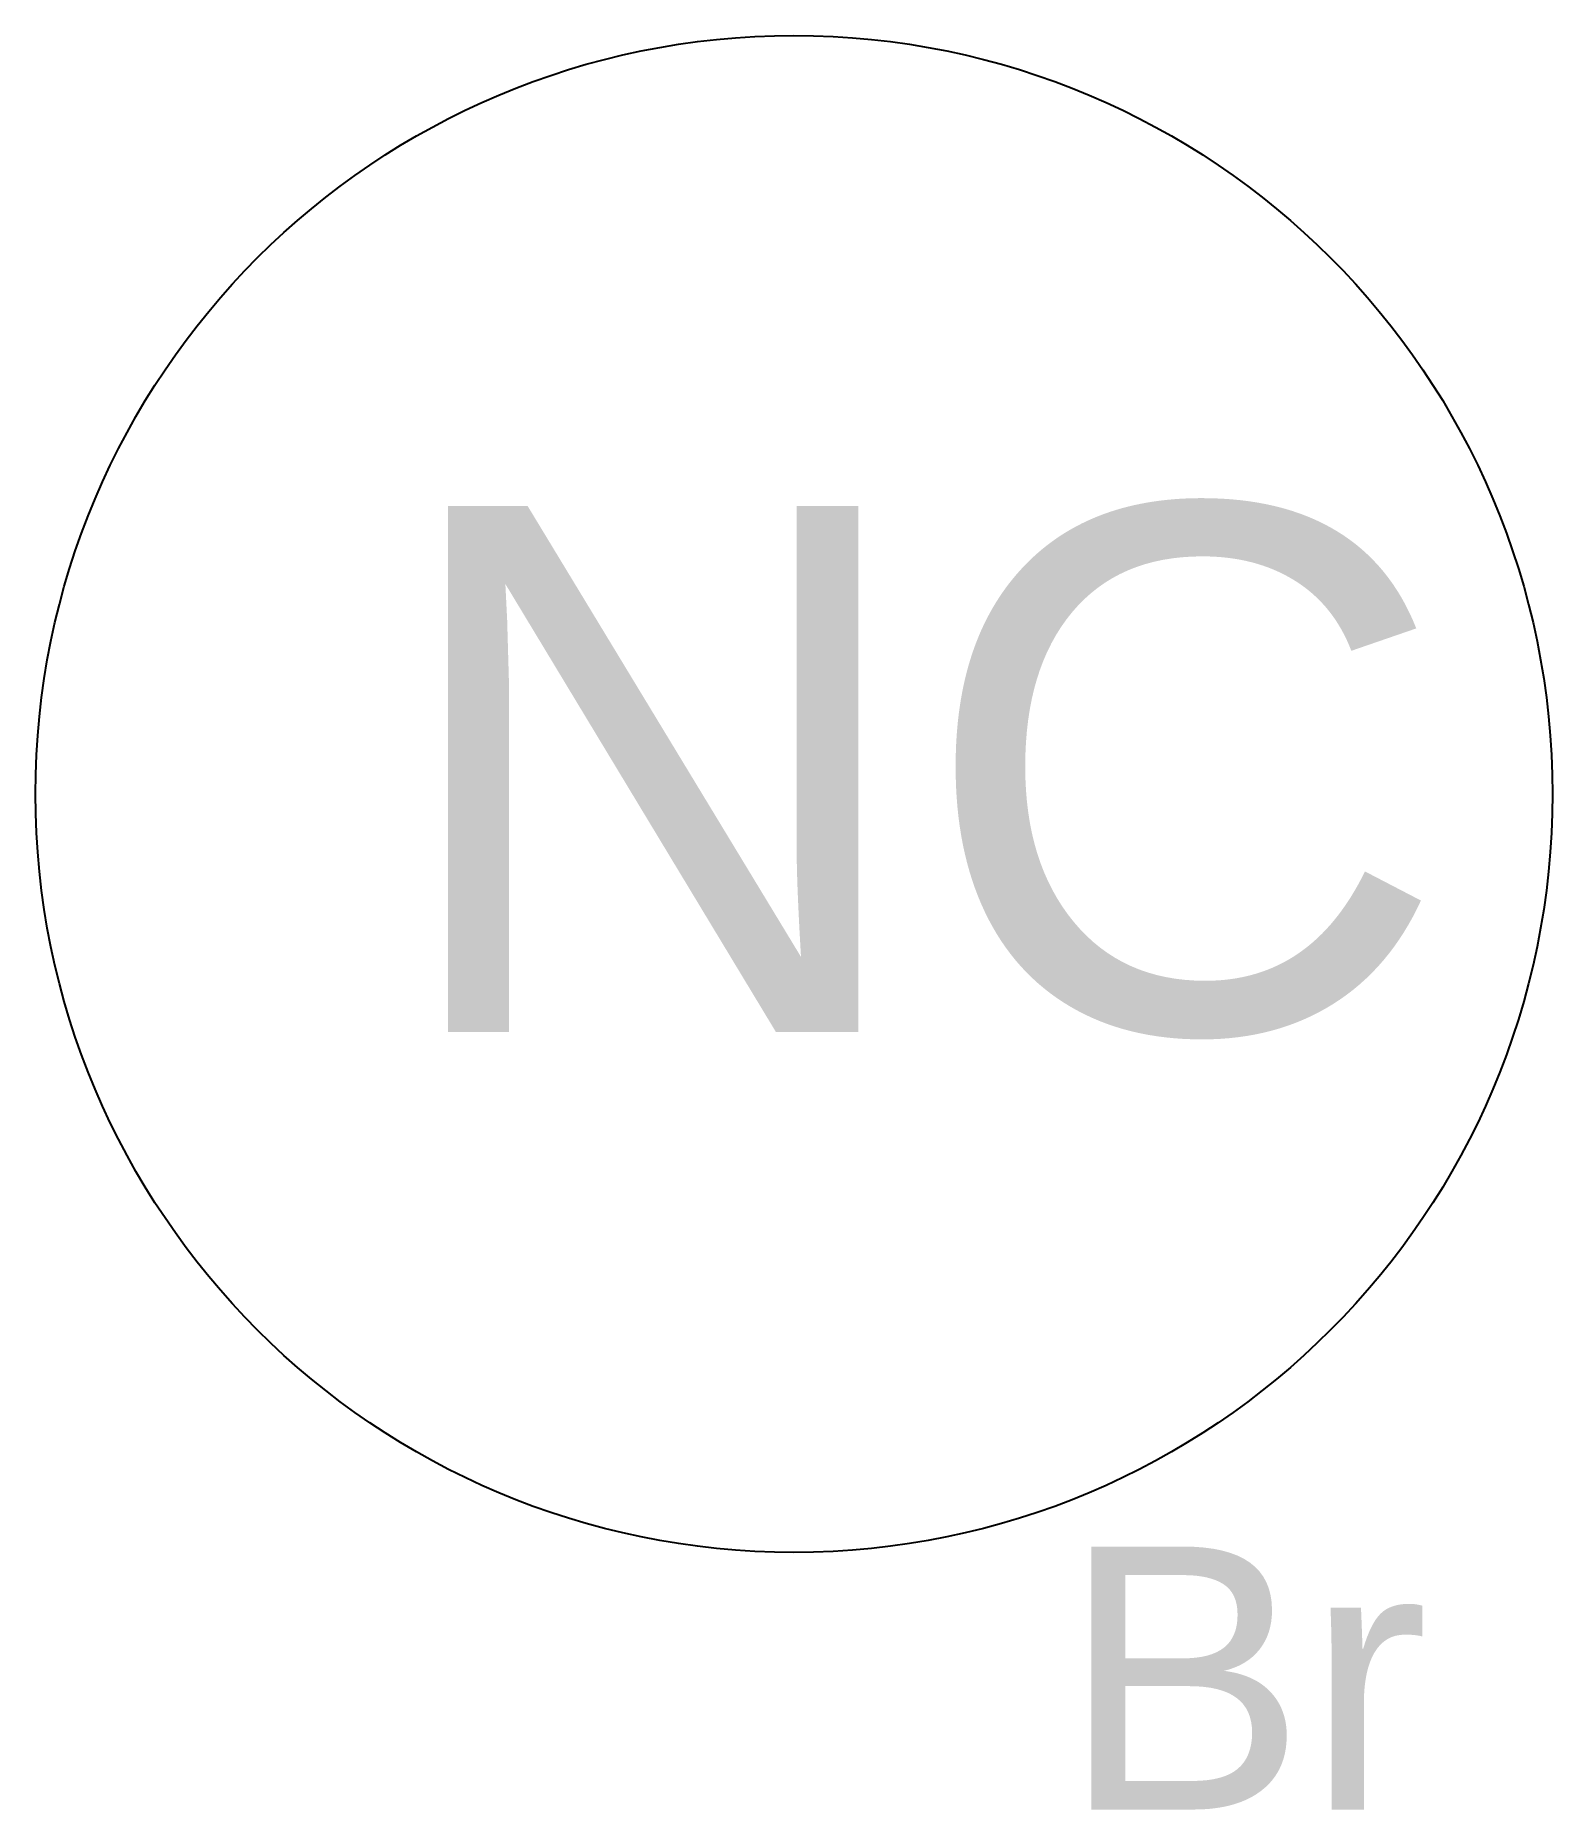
# Model space of a CAD drawing. Header units: millimetres. Extents: x 1942 to 2173, y 1280 to 1550.
import ezdxf

# ---------------------------------------------------------------- set-up
doc = ezdxf.new("R2010")
doc.units = ezdxf.units.MM
doc.styles.get("Standard").update_dxf_attribs({"font": 'ARIAL.TTF'})

msp = doc.modelspace()

# ---------------------------------------------------------------- linework, layer by layer
at = {"color": 1, "linetype": 'Continuous'}
msp.add_circle((2057.68, 1434.72), 115.36, dxfattribs=at)

# ---------------------------------------------------------------- texts
at = {"color": 1, "insert": (1995.89, 1478.52), "char_height": 80, "attachment_point": 1}
msp.add_mtext_dynamic_manual_height_columns('NC', width=76.5272, gutter_width=12.5, heights=[0], dxfattribs=at)
at = {"insert": (2098.3, 1320.25), "char_height": 40, "attachment_point": 1}
msp.add_mtext_dynamic_manual_height_columns('Br', width=287.7697, gutter_width=12.5, heights=[0], dxfattribs=at)

doc.saveas('drawing.dxf')
